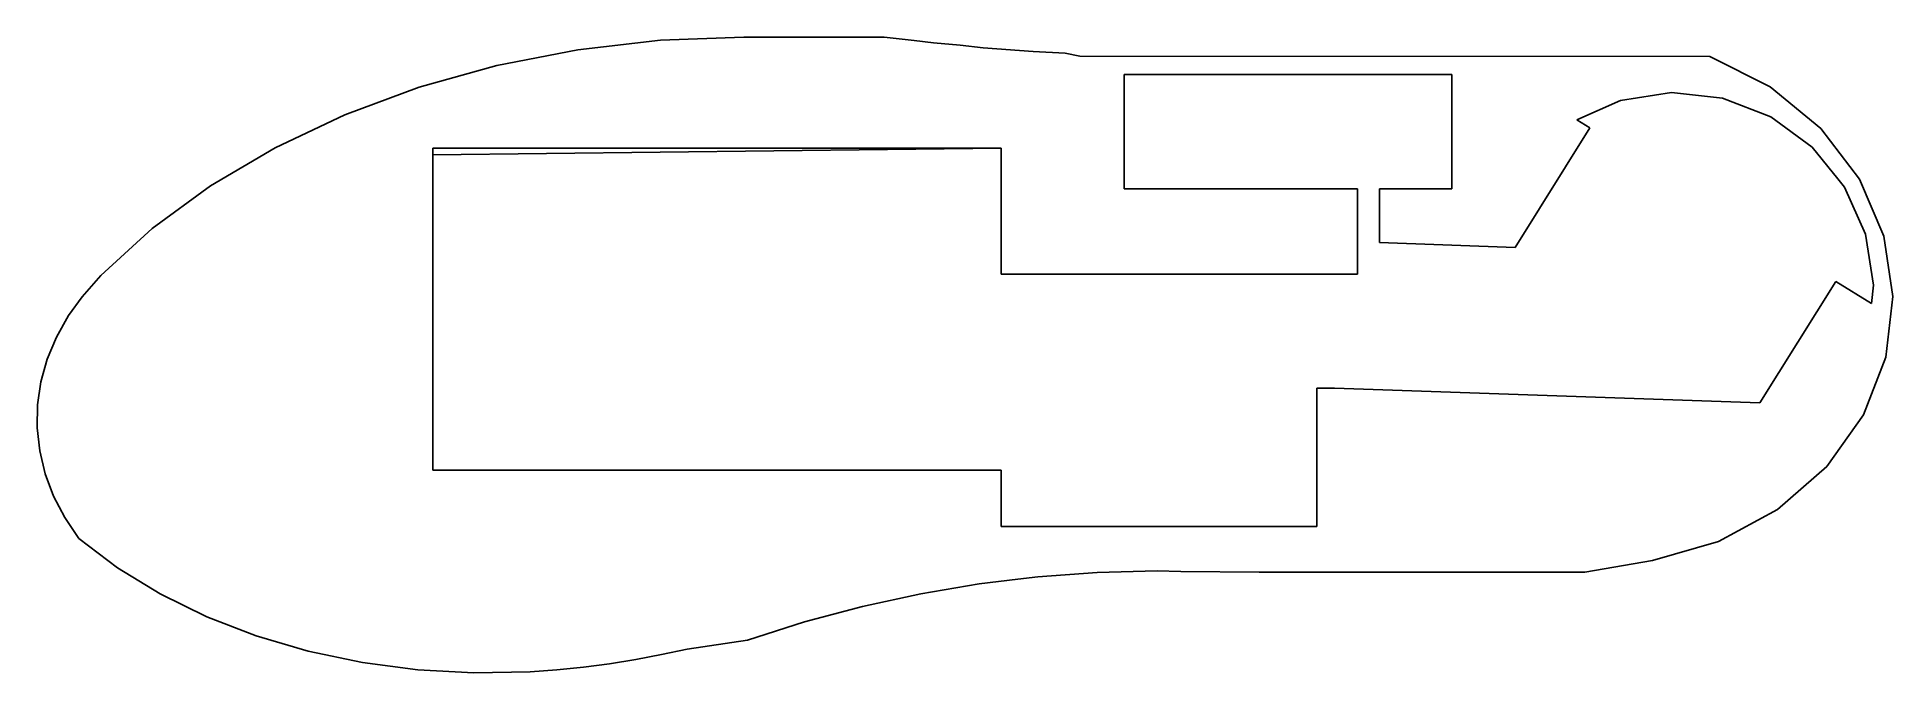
# Model space of a CAD drawing. Header units: metres. Extents: x 37 to 272, y 39 to 119.
import ezdxf

# ---------------------------------------------------------------- set-up
doc = ezdxf.new("R2010")
doc.units = ezdxf.units.M

msp = doc.modelspace()

# ---------------------------------------------------------------- linework, layer by layer
at = {"layer": 'Layer0'}
for p, q in [((105.86, 117.89, 5), (95.63, 115.9, 5)), ((105.86, 117.89), (95.63, 115.9)), ((116.33, 119.09, 5), (105.86, 117.89, 5)), ((116.33, 119.09), (105.86, 117.89)), ((105.86, 117.89, 5), (105.86, 117.89)), ((126.92, 119.5, 5), (116.33, 119.09, 5)), ((126.92, 119.5), (116.33, 119.09)), ((116.33, 119.09, 5), (116.33, 119.09)), ((144.67, 119.5, 5), (126.92, 119.5, 5)), ((144.67, 119.5), (126.92, 119.5)), ((126.92, 119.5, 5), (126.92, 119.5)), ((148.49, 119.08, 5), (144.67, 119.5, 5)), ((148.49, 119.08), (144.67, 119.5)), ((144.67, 119.5, 5), (144.67, 119.5)), ((150.95, 118.76, 5), (148.49, 119.08, 5)), ((150.95, 118.76), (148.49, 119.08)), ((148.49, 119.08, 5), (148.49, 119.08)), ((154.32, 118.46, 5), (150.95, 118.76, 5)), ((150.95, 118.76, 5), (150.95, 118.76)), ((154.32, 118.46), (150.95, 118.76)), ((157.25, 118.15, 5), (154.32, 118.46, 5)), ((154.32, 118.46, 5), (154.32, 118.46)), ((157.25, 118.15), (154.32, 118.46)), ((163.57, 117.67, 5), (157.25, 118.15, 5)), ((163.57, 117.67), (157.25, 118.15)), ((157.25, 118.15, 5), (157.25, 118.15)), ((167.6, 117.47, 5), (163.57, 117.67, 5)), ((167.6, 117.47), (163.57, 117.67)), ((163.57, 117.67, 5), (163.57, 117.67)), ((95.63, 115.9, 5), (85.76, 113.14, 5)), ((95.63, 115.9), (85.76, 113.14)), ((95.63, 115.9, 5), (95.63, 115.9)), ((169.47, 117.07, 5), (167.6, 117.47, 5)), ((169.47, 117.07), (167.6, 117.47)), ((167.6, 117.47, 5), (167.6, 117.47)), ((249.31, 117.03, 5), (169.47, 117.07, 5)), ((169.47, 117.07, 5), (169.47, 117.07)), ((249.31, 117.03), (169.47, 117.07)), ((256.93, 113.18, 5), (249.31, 117.03, 5)), ((256.93, 113.18), (249.31, 117.03)), ((249.31, 117.03, 5), (249.31, 117.03)), ((85.76, 113.14, 5), (76.35, 109.65, 5)), ((85.76, 113.14), (76.35, 109.65)), ((85.76, 113.14, 5), (85.76, 113.14)), ((175.1, 100.26, 5), (175.1, 114.76, 5)), ((216.6, 114.76, 5), (175.1, 114.76, 5)), ((175.1, 114.76, 5), (175.1, 114.76)), ((216.6, 114.76), (175.1, 114.76)), ((175.1, 100.26), (175.1, 114.76)), ((216.6, 100.26, 5), (216.6, 114.76, 5)), ((216.6, 114.76, 5), (216.6, 114.76)), ((216.6, 100.26), (216.6, 114.76)), ((263.35, 107.91, 5), (256.93, 113.18, 5)), ((256.93, 113.18, 5), (256.93, 113.18)), ((263.35, 107.91), (256.93, 113.18)), ((232.46, 109.01, 5), (237.97, 111.45, 5)), ((232.46, 109.01), (237.97, 111.45)), ((237.97, 111.45, 5), (244.42, 112.45, 5)), ((237.97, 111.45), (244.42, 112.45)), ((237.97, 111.45, 5), (237.97, 111.45)), ((244.42, 112.45, 5), (250.91, 111.76, 5)), ((244.42, 112.45), (250.91, 111.76)), ((244.42, 112.45, 5), (244.42, 112.45)), ((250.91, 111.76, 5), (257, 109.4, 5)), ((250.91, 111.76), (257, 109.4)), ((250.91, 111.76, 5), (250.91, 111.76)), ((76.35, 109.65, 5), (67.52, 105.47, 5)), ((76.35, 109.65), (67.52, 105.47)), ((76.35, 109.65, 5), (76.35, 109.65)), ((232.46, 109.01, 5), (234.09, 107.99, 5)), ((232.46, 109.01), (234.09, 107.99)), ((232.46, 109.01, 5), (232.46, 109.01)), ((257, 109.4, 5), (262.27, 105.55, 5)), ((257, 109.4), (262.27, 105.55)), ((257, 109.4, 5), (257, 109.4)), ((234.09, 107.99, 5), (224.61, 92.81, 5)), ((234.09, 107.99), (224.61, 92.81)), ((234.09, 107.99, 5), (234.09, 107.99)), ((268.24, 101.49, 5), (263.35, 107.91, 5)), ((263.35, 107.91, 5), (263.35, 107.91)), ((268.24, 101.49), (263.35, 107.91)), ((67.52, 105.47, 5), (59.36, 100.64, 5)), ((67.52, 105.47), (59.36, 100.64)), ((67.52, 105.47, 5), (67.52, 105.47)), ((87.49, 105.42, 5), (87.49, 104.56, 5)), ((159.49, 105.42, 5), (87.49, 105.42, 5)), ((159.49, 105.42, 5), (87.49, 104.56, 5)), ((159.49, 105.42), (87.49, 104.56)), ((87.49, 104.56, 5), (87.49, 64.56, 5)), ((87.49, 104.56, 5), (87.49, 104.56)), ((87.49, 64.56), (87.49, 104.56)), ((159.49, 89.44, 5), (159.49, 105.42, 5)), ((159.49, 105.42, 5), (159.49, 105.42)), ((159.49, 105.42), (159.49, 89.44)), ((262.27, 105.55, 5), (265.51, 101.53, 5)), ((262.27, 105.55), (265.51, 101.53)), ((262.27, 105.55, 5), (262.27, 105.55)), ((265.51, 101.53, 5), (266.36, 100.47, 5)), ((265.51, 101.53), (266.36, 100.47)), ((265.51, 101.53, 5), (265.51, 101.53)), ((271.34, 94.26, 5), (268.24, 101.49, 5)), ((271.34, 94.26), (268.24, 101.49)), ((268.24, 101.49, 5), (268.24, 101.49)), ((59.36, 100.64, 5), (51.97, 95.22, 5)), ((59.36, 100.64), (51.97, 95.22)), ((59.36, 100.64, 5), (59.36, 100.64)), ((204.66, 100.26, 5), (175.1, 100.26, 5)), ((175.1, 100.26, 5), (175.1, 100.26)), ((204.66, 100.26), (175.1, 100.26)), ((204.66, 89.44, 5), (204.66, 100.26, 5)), ((204.66, 100.26, 5), (204.66, 100.26)), ((204.66, 89.44), (204.66, 100.26)), ((216.6, 100.26, 5), (207.44, 100.26, 5)), ((207.44, 93.45, 5), (207.44, 100.26, 5)), ((216.6, 100.26), (207.44, 100.26)), ((207.44, 100.26, 5), (207.44, 100.26)), ((207.44, 93.45), (207.44, 100.26)), ((216.6, 100.26, 5), (216.6, 100.26)), ((266.36, 100.47, 5), (269, 94.5, 5)), ((266.36, 100.47), (269, 94.5)), ((266.36, 100.47, 5), (266.36, 100.47)), ((51.97, 95.22, 5), (45.44, 89.26, 5)), ((51.97, 95.22), (45.44, 89.26)), ((51.97, 95.22, 5), (51.97, 95.22)), ((269, 94.5, 5), (270.01, 88.05, 5)), ((269, 94.5), (270.01, 88.05)), ((269, 94.5, 5), (269, 94.5)), ((272.48, 86.6, 5), (271.34, 94.26, 5)), ((271.34, 94.26, 5), (271.34, 94.26)), ((272.48, 86.6), (271.34, 94.26)), ((224.61, 92.81, 5), (207.44, 93.45, 5)), ((224.61, 92.81), (207.44, 93.45)), ((207.44, 93.45, 5), (207.44, 93.45)), ((224.61, 92.81, 5), (224.61, 92.81)), ((199.49, 89.44, 5), (159.49, 89.44, 5)), ((159.49, 89.44, 5), (159.49, 89.44)), ((199.49, 89.44), (159.49, 89.44)), ((204.66, 89.44, 5), (199.49, 89.44, 5)), ((199.49, 89.44, 5), (199.49, 89.44)), ((204.66, 89.44), (199.49, 89.44)), ((204.66, 89.44, 5), (204.66, 89.44)), ((45.44, 89.26, 5), (43.07, 86.56, 5)), ((45.44, 89.26), (43.07, 86.56)), ((45.44, 89.26, 5), (45.44, 89.26)), ((265.27, 88.52, 5), (255.64, 73.1, 5)), ((265.27, 88.52), (255.64, 73.1)), ((269.76, 85.71, 5), (265.27, 88.52, 5)), ((265.27, 88.52, 5), (265.27, 88.52)), ((269.76, 85.71), (265.27, 88.52)), ((270.01, 88.05, 5), (269.76, 85.71, 5)), ((270.01, 88.05), (269.76, 85.71)), ((270.01, 88.05, 5), (270.01, 88.05)), ((43.07, 86.56, 5), (41.36, 84.18, 5)), ((43.07, 86.56), (41.36, 84.18)), ((43.07, 86.56, 5), (43.07, 86.56)), ((269.76, 85.71, 5), (269.76, 85.71)), ((271.61, 78.9, 5), (272.48, 86.6, 5)), ((271.61, 78.9), (272.48, 86.6)), ((272.48, 86.6, 5), (272.48, 86.6)), ((41.36, 84.18, 5), (39.84, 81.46, 5)), ((41.36, 84.18), (39.84, 81.46)), ((41.36, 84.18, 5), (41.36, 84.18)), ((39.84, 81.46, 5), (38.66, 78.66, 5)), ((39.84, 81.46), (38.66, 78.66)), ((39.84, 81.46, 5), (39.84, 81.46)), ((38.66, 78.66, 5), (37.86, 75.78, 5)), ((38.66, 78.66), (37.86, 75.78)), ((38.66, 78.66, 5), (38.66, 78.66)), ((268.76, 71.59, 5), (271.61, 78.9, 5)), ((268.76, 71.59), (271.61, 78.9)), ((271.61, 78.9, 5), (271.61, 78.9)), ((37.86, 75.78, 5), (37.43, 72.87, 5)), ((37.86, 75.78), (37.43, 72.87)), ((37.86, 75.78, 5), (37.86, 75.78)), ((201.73, 74.99, 5), (199.49, 74.99, 5)), ((199.49, 57.44, 5), (199.49, 74.99, 5)), ((201.73, 74.99), (199.49, 74.99)), ((199.49, 74.99, 5), (199.49, 74.99)), ((199.49, 57.44), (199.49, 74.99)), ((201.73, 74.99, 5), (255.64, 73.1, 5)), ((201.73, 74.99, 5), (201.73, 74.99)), ((201.73, 74.99), (255.64, 73.1)), ((255.64, 73.1, 5), (255.64, 73.1)), ((37.43, 72.87, 5), (37.37, 69.94, 5)), ((37.43, 72.87), (37.37, 69.94)), ((37.43, 72.87, 5), (37.43, 72.87)), ((264.1, 65.04, 5), (268.76, 71.59, 5)), ((264.1, 65.04), (268.76, 71.59)), ((268.76, 71.59, 5), (268.76, 71.59)), ((37.37, 69.94, 5), (37.7, 67.02, 5)), ((37.37, 69.94, 5), (37.37, 69.94)), ((37.37, 69.94), (37.7, 67.02)), ((37.7, 67.02, 5), (38.4, 64.13, 5)), ((37.7, 67.02, 5), (37.7, 67.02)), ((37.7, 67.02), (38.4, 64.13)), ((38.4, 64.13, 5), (39.46, 61.3, 5)), ((38.4, 64.13, 5), (38.4, 64.13)), ((38.4, 64.13), (39.46, 61.3)), ((87.49, 64.56, 5), (159.49, 64.56, 5)), ((87.49, 64.56), (159.49, 64.56)), ((87.49, 64.56, 5), (87.49, 64.56)), ((159.49, 64.56, 5), (159.49, 57.44, 5)), ((159.49, 64.56), (159.49, 57.44)), ((159.49, 64.56, 5), (159.49, 64.56)), ((257.86, 59.6, 5), (264.1, 65.04, 5)), ((257.86, 59.6), (264.1, 65.04)), ((264.1, 65.04, 5), (264.1, 65.04)), ((39.46, 61.3, 5), (40.89, 58.56, 5)), ((39.46, 61.3, 5), (39.46, 61.3)), ((39.46, 61.3), (40.89, 58.56)), ((250.37, 55.55, 5), (257.86, 59.6, 5)), ((250.37, 55.55), (257.86, 59.6)), ((257.86, 59.6, 5), (257.86, 59.6)), ((40.89, 58.56, 5), (42.67, 55.91, 5)), ((40.89, 58.56, 5), (40.89, 58.56)), ((40.89, 58.56), (42.67, 55.91)), ((159.49, 57.44, 5), (199.49, 57.44, 5)), ((159.49, 57.44), (199.49, 57.44)), ((159.49, 57.44, 5), (159.49, 57.44)), ((199.49, 57.44, 5), (199.49, 57.44)), ((42.67, 55.91, 5), (47.56, 52.21, 5)), ((42.67, 55.91, 5), (42.67, 55.91)), ((42.67, 55.91), (47.56, 52.21)), ((242.04, 53.12, 5), (250.37, 55.55, 5)), ((242.04, 53.12), (250.37, 55.55)), ((250.37, 55.55, 5), (250.37, 55.55)), ((47.56, 52.21, 5), (52.98, 48.89, 5)), ((47.56, 52.21, 5), (47.56, 52.21)), ((47.56, 52.21), (52.98, 48.89)), ((171.69, 51.6, 5), (179.26, 51.8, 5)), ((171.69, 51.6), (179.26, 51.8)), ((179.26, 51.8, 5), (182.26, 51.73, 5)), ((179.26, 51.8, 5), (179.26, 51.8)), ((179.26, 51.8), (182.26, 51.73)), ((182.26, 51.73, 5), (192.21, 51.63, 5)), ((182.26, 51.73), (192.21, 51.63)), ((182.26, 51.73, 5), (182.26, 51.73)), ((233.46, 51.63, 5), (242.04, 53.12, 5)), ((233.46, 51.63), (242.04, 53.12)), ((242.04, 53.12, 5), (242.04, 53.12)), ((149.32, 48.9, 5), (156.72, 50.15, 5)), ((149.32, 48.9), (156.72, 50.15)), ((156.72, 50.15, 5), (161.62, 50.74, 5)), ((156.72, 50.15), (161.62, 50.74)), ((156.72, 50.15, 5), (156.72, 50.15)), ((161.62, 50.74, 5), (164.17, 51.05, 5)), ((161.62, 50.74), (164.17, 51.05)), ((161.62, 50.74, 5), (161.62, 50.74)), ((164.17, 51.05, 5), (171.69, 51.6, 5)), ((164.17, 51.05), (171.69, 51.6)), ((164.17, 51.05, 5), (164.17, 51.05)), ((171.69, 51.6, 5), (171.69, 51.6)), ((192.21, 51.63, 5), (233.46, 51.63, 5)), ((192.21, 51.63), (233.46, 51.63)), ((192.21, 51.63, 5), (192.21, 51.63)), ((233.46, 51.63, 5), (233.46, 51.63)), ((52.98, 48.89, 5), (58.86, 46, 5)), ((52.98, 48.89, 5), (52.98, 48.89)), ((52.98, 48.89), (58.86, 46)), ((134.61, 45.33, 5), (141.94, 47.29, 5)), ((134.61, 45.33), (141.94, 47.29)), ((141.94, 47.29, 5), (149.32, 48.9, 5)), ((141.94, 47.29), (149.32, 48.9)), ((141.94, 47.29, 5), (141.94, 47.29)), ((149.32, 48.9, 5), (149.32, 48.9)), ((58.86, 46, 5), (65.13, 43.56, 5)), ((58.86, 46, 5), (58.86, 46)), ((58.86, 46), (65.13, 43.56)), ((127.38, 43.03, 5), (134.61, 45.33, 5)), ((127.38, 43.03), (134.61, 45.33)), ((134.61, 45.33, 5), (134.61, 45.33)), ((65.13, 43.56, 5), (71.73, 41.62, 5)), ((65.13, 43.56, 5), (65.13, 43.56)), ((65.13, 43.56), (71.73, 41.62)), ((119.73, 41.9, 5), (127.38, 43.03, 5)), ((119.73, 41.9), (127.38, 43.03)), ((127.38, 43.03, 5), (127.38, 43.03)), ((71.73, 41.62, 5), (78.58, 40.17, 5)), ((71.73, 41.62, 5), (71.73, 41.62)), ((71.73, 41.62), (78.58, 40.17)), ((78.58, 40.17, 5), (85.6, 39.25, 5)), ((78.58, 40.17, 5), (78.58, 40.17)), ((78.58, 40.17), (85.6, 39.25)), ((106.58, 39.61, 5), (109.91, 40.04, 5)), ((106.58, 39.61), (109.91, 40.04)), ((109.91, 40.04, 5), (113.22, 40.57, 5)), ((109.91, 40.04), (113.22, 40.57)), ((109.91, 40.04, 5), (109.91, 40.04)), ((113.22, 40.57, 5), (116.49, 41.19, 5)), ((113.22, 40.57), (116.49, 41.19)), ((113.22, 40.57, 5), (113.22, 40.57)), ((116.49, 41.19, 5), (119.73, 41.9, 5)), ((116.49, 41.19), (119.73, 41.9)), ((116.49, 41.19, 5), (116.49, 41.19)), ((119.73, 41.9, 5), (119.73, 41.9)), ((85.6, 39.25, 5), (92.72, 38.87, 5)), ((85.6, 39.25, 5), (85.6, 39.25)), ((85.6, 39.25), (92.72, 38.87)), ((92.72, 38.87, 5), (99.86, 39.02, 5)), ((92.72, 38.87), (99.86, 39.02)), ((92.72, 38.87, 5), (92.72, 38.87)), ((99.86, 39.02, 5), (103.23, 39.27, 5)), ((99.86, 39.02), (103.23, 39.27)), ((99.86, 39.02, 5), (99.86, 39.02)), ((103.23, 39.27, 5), (106.58, 39.61, 5)), ((103.23, 39.27), (106.58, 39.61)), ((103.23, 39.27, 5), (103.23, 39.27)), ((106.58, 39.61, 5), (106.58, 39.61))]:
    msp.add_line(p, q, dxfattribs=at)

doc.saveas('drawing.dxf')
